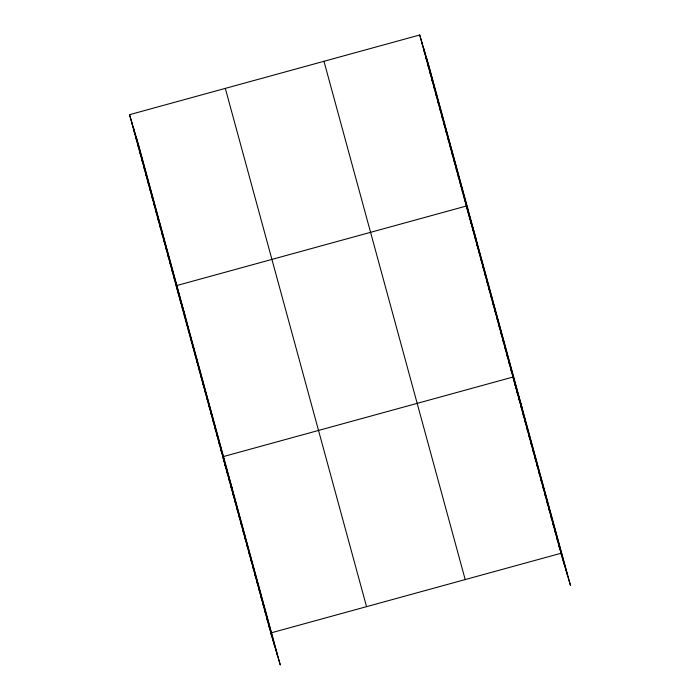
<?xml version="1.0" encoding="UTF-8"?>
<svg xmlns="http://www.w3.org/2000/svg" width="700" height="700" viewBox="0 0 700 700"><rect width="100%" height="100%" fill="white"/><g stroke="black" fill="none" stroke-linecap="round" stroke-linejoin="round"><path stroke-width="1.05" d="M129.553 114.678L419.72 35L429.214 67.043L570.447 585.322L560.954 553.28L270.786 632.957L280.28 665L139.046 146.72L129.553 114.678L271.486 635.294M421.741 42.438L422.441 44.774M423.771 49.875L424.463 52.211M425.801 57.312L426.493 59.649M427.822 64.741L428.514 67.086M429.852 72.179L430.544 74.524M431.874 79.616L432.574 81.953M433.904 87.054L434.595 89.39M435.934 94.491L436.625 96.828M437.955 101.929L438.646 104.265M439.985 109.358L440.676 111.703M442.006 116.795L442.697 119.14M444.036 124.232L444.727 126.578M446.058 131.67L446.757 134.006M448.088 139.107L448.779 141.444M450.117 146.545L450.809 148.881M452.139 153.982L452.83 156.319M454.169 161.411L454.86 163.756M456.19 168.849L456.89 171.194M458.22 176.286L458.911 178.623M460.25 183.724L460.941 186.06M462.271 191.161L462.963 193.498M464.301 198.599L464.992 200.935M475.816 238.079L466.323 206.036L176.164 285.705L185.657 317.756M468.352 213.465L469.044 215.81M470.374 220.903L471.074 223.248M472.404 228.34L473.095 230.676M474.434 235.777L475.125 238.114M476.455 243.215L477.146 245.551M478.485 250.652L479.176 252.989M480.506 258.081L481.206 260.426M482.536 265.519L483.227 267.864M484.566 272.956L485.258 275.293M486.588 280.394L487.279 282.73M488.617 287.831L489.309 290.168M490.639 295.269L491.339 297.605M492.669 302.706L493.36 305.043M494.69 310.135L495.39 312.48M496.72 317.572L497.411 319.918M498.75 325.01L499.441 327.346M500.771 332.447L501.463 334.784M502.801 339.885L503.492 342.221M504.823 347.322L505.523 349.659M506.852 354.751L507.544 357.096M508.883 362.189L509.574 364.534M510.904 369.626L511.595 371.971M522.428 409.106L512.934 377.064L222.766 456.741L232.26 488.784M514.929 384.405L515.629 386.741M516.933 391.746L517.624 394.091M518.936 399.088L519.628 401.433M520.931 406.429L521.631 408.774M522.935 413.779L523.626 416.115M524.939 421.12L525.63 423.456M526.934 428.461L527.634 430.797M528.938 435.803L529.629 438.139M530.941 443.144L531.633 445.48M532.936 450.485L533.636 452.83M534.94 457.826L535.631 460.171M536.944 465.168L537.635 467.512M538.939 472.517L539.639 474.854M540.942 479.859L541.634 482.195M542.946 487.2L543.637 489.536M544.941 494.541L545.641 496.877M546.945 501.883L547.636 504.219M548.949 509.224L549.64 511.56M550.944 516.565L551.644 518.91M552.947 523.906L553.639 526.251M554.951 531.247L555.642 533.593M556.946 538.597L557.646 540.934M558.95 545.939L559.641 548.275M131.582 122.115L132.274 124.451M133.612 129.544L134.304 131.889M135.634 136.981L136.325 139.326M137.664 144.419L138.355 146.755M139.685 151.856L140.385 154.192M141.715 159.294L142.406 161.63M143.745 166.731L144.436 169.067M145.766 174.16L146.457 176.505M147.796 181.597L148.487 183.942M149.817 189.035L150.518 191.38M151.847 196.472L152.539 198.809M153.869 203.91L154.569 206.246M155.899 211.347L156.59 213.684M157.929 218.785L158.62 221.121M159.95 226.214L160.641 228.559M161.98 233.651L162.671 235.996M164.001 241.089L164.701 243.425M166.031 248.526L166.722 250.862M168.061 255.964L168.752 258.3M170.082 263.401L170.774 265.738M172.112 270.839L172.804 273.175M174.134 278.267L174.834 280.613M178.194 293.142L178.885 295.479M180.215 300.58L180.906 302.916M182.245 308.017L182.936 310.354M184.266 315.455L184.957 317.791M186.296 322.884L186.987 325.229M188.317 330.321L189.018 332.666M190.347 337.759L191.039 340.095M192.377 345.196L193.069 347.533M194.399 352.634L195.09 354.97M196.429 360.071L197.12 362.408M198.45 367.509L199.15 369.845M200.48 374.938L201.171 377.283M202.51 382.375L203.201 384.72M204.531 389.812L205.222 392.149M206.561 397.25L207.252 399.586M208.582 404.688L209.282 407.024M210.612 412.125L211.304 414.461M212.634 419.554L213.334 421.899M214.664 426.991L215.355 429.336M216.694 434.429L217.385 436.774M218.715 441.866L219.406 444.203M220.745 449.304L221.436 451.64M224.77 464.082L225.461 466.419M226.774 471.424L227.465 473.76M228.769 478.765L229.469 481.101M230.773 486.106L231.464 488.451M232.776 493.448L233.468 495.793M234.771 500.789L235.471 503.134M236.775 508.139L237.466 510.475M238.779 515.48L239.47 517.816M240.774 522.821L241.474 525.157M242.777 530.163L243.469 532.499M244.781 537.504L245.473 539.84M246.776 544.845L247.476 547.181M248.78 552.186L249.471 554.531M250.784 559.528L251.475 561.872M252.779 566.869L253.479 569.214M254.782 574.219L255.474 576.555M256.786 581.56L257.477 583.896M258.781 588.901L259.481 591.238M260.785 596.242L261.476 598.579M262.789 603.584L263.48 605.92M264.784 610.925L265.484 613.27M266.787 618.266L267.479 620.611M268.791 625.608L269.483 627.952M426.309 57.242L567.543 575.523M423.316 47.145L564.55 565.425M419.72 35L561.645 555.616M323.969 61.294L465.194 579.574M225.312 88.384L366.546 606.664M136.141 136.92L277.375 655.2M133.157 126.814L274.382 645.094"/></g></svg>
